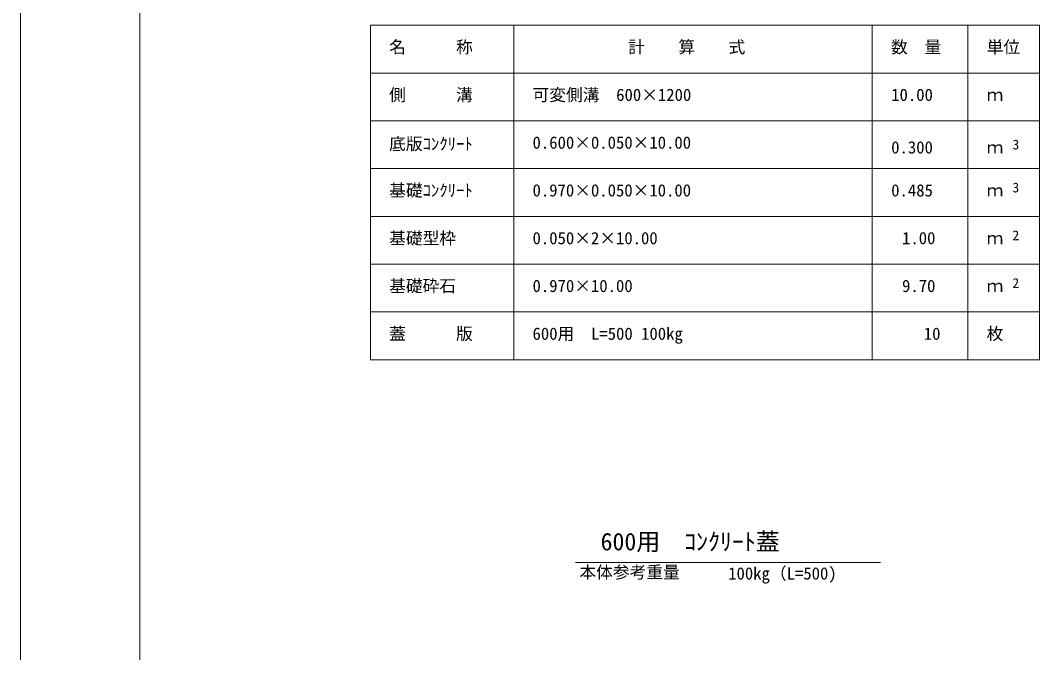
# Model space of a CAD drawing. Units: millimetres, scale not verified. Extents: x 0 to 84100, y 0 to 59400.
# Drawn here: x 0 to 21321, y 16406 to 29641 of the extents above; entities that cross this region are included whole.
import ezdxf
from ezdxf.enums import TextEntityAlignment as Align

# ---------------------------------------------------------------- set-up
doc = ezdxf.new("R2010")
doc.units = ezdxf.units.MM
doc.header["$LTSCALE"] = 100
for name, color, linetype, lineweight in [('D-STR-HTXT（旗揚げ）', 4, 'Continuous', 18), ('D-TTL(外枠）', 1, 'Continuous', 18), ('DEFPOINTS_7', 1, 'Continuous', 18)]:
    doc.layers.add(name, color=color, linetype=linetype, lineweight=lineweight)
doc.layers.add('D-STR-TXT（文字）', color=7, linetype='Continuous')
doc.styles.add('ＭＳ ゴシック', font='')
doc.styles.get('ＭＳ ゴシック').set_extended_font_data('MS Gothic')

msp = doc.modelspace()

# ---------------------------------------------------------------- linework, layer by layer
at = {"layer": 'D-STR-HTXT（旗揚げ）'}
for p, q in [((7321.2, 29537.3), (21321.2, 29537.3)), ((7321.2, 22537.3), (7321.2, 29537.3)), ((10321.2, 22537.3), (10321.2, 29537.3)), ((17821.2, 22537.3), (17821.2, 29537.3)), ((19821.2, 26337.3), (19821.2, 29537.3)), ((19821.2, 22537.3), (19821.2, 29537.3)), ((21321.2, 22537.3), (21321.2, 29537.3)), ((7321.2, 28537.3), (21321.2, 28537.3)), ((7321.2, 27537.3), (21321.2, 27537.3)), ((7321.2, 26537.3), (21321.2, 26537.3)), ((7321.2, 25537.3), (21321.2, 25537.3)), ((7321.2, 24537.3), (21321.2, 24537.3)), ((7321.2, 23537.3), (21321.2, 23537.3)), ((7321.2, 22537.3), (21321.2, 22537.3)), ((11611.2, 18291.8), (17989.6, 18291.8))]:
    msp.add_line(p, q, dxfattribs=at)
at = {"layer": 'D-TTL(外枠）'}
msp.add_line((2500, 2000), (2500, 57400), dxfattribs=at)
at = {"layer": 'DEFPOINTS_7'}
msp.add_line((0, 0), (0, 59400), dxfattribs=at)

# ---------------------------------------------------------------- texts
at = {"layer": 'D-STR-TXT（文字）', "style": 'ＭＳ ゴシック'}
for s, height, p in [('名\u3000\u3000\u3000称', 256.6, (7713.5, 28877.6)), ('計\u3000\u3000算\u3000\u3000式', 256.6, (12714.2, 28877.6)), ('数\u3000量', 256.6, (18213.5, 28877.6)), ('単位', 256.6, (20213.5, 28877.6)), ('側\u3000\u3000\u3000溝', 256.6, (7713.5, 27877.6)), ('可変側溝\u3000600×1200', 256.6, (10713.5, 27877.6)), ('10.00', 256.6, (18216.2, 27877.6)), ('ｍ', 256.6, (20213.5, 27877.6)), ('底版ｺﾝｸﾘｰﾄ', 256.6, (7713.5, 26851)), ('0.600×0.050×10.00', 256.6, (10713.5, 26877.6)), ('0.300', 256.6, (18216.2, 26777.6)), ('3', 205.3, (20753.7, 26878)), ('ｍ', 256.6, (20213.5, 26777.6)), ('基礎ｺﾝｸﾘｰﾄ', 256.6, (7713.5, 25877.6)), ('3', 205.3, (20753.7, 25978)), ('0.970×0.050×10.00', 256.6, (10713.5, 25877.6)), ('0.485', 256.6, (18216.2, 25877.6)), ('ｍ', 256.6, (20213.5, 25877.6)), ('基礎型枠', 256.6, (7713.5, 24877.6)), ('0.050×2×10.00', 256.6, (10713.5, 24877.6)), ('1.00', 256.6, (18443.6, 24877.6)), ('2', 205.3, (20753.7, 24978)), ('ｍ', 256.6, (20213.5, 24877.6)), ('基礎砕石', 256.6, (7713.5, 23877.6)), ('0.970×10.00', 256.6, (10713.5, 23877.6)), ('9.70', 256.6, (18443.6, 23877.6)), ('ｍ', 256.6, (20213.5, 23877.6)), ('2', 205.3, (20753.7, 23978)), ('蓋\u3000\u3000\u3000版', 256.6, (7713.5, 22877.6)), ('枚', 256.6, (20213.5, 22877.6)), ('600用\u3000L=500 100kg', 256.6, (10713.5, 22877.6)), ('10', 256.6, (18898.4, 22877.6)), ('600用\u3000ｺﾝｸﾘｰﾄ蓋', 366.6, (12136.7, 18436.7)), ('本体参考重量', 256.6, (11694.3, 17885.1)), ('100kg（L=500)', 256.6, (14806.3, 17858.8))]:
    msp.add_text(s, height=height, dxfattribs=at).set_placement(p, align=Align.BOTTOM_LEFT)

doc.saveas('drawing.dxf')
